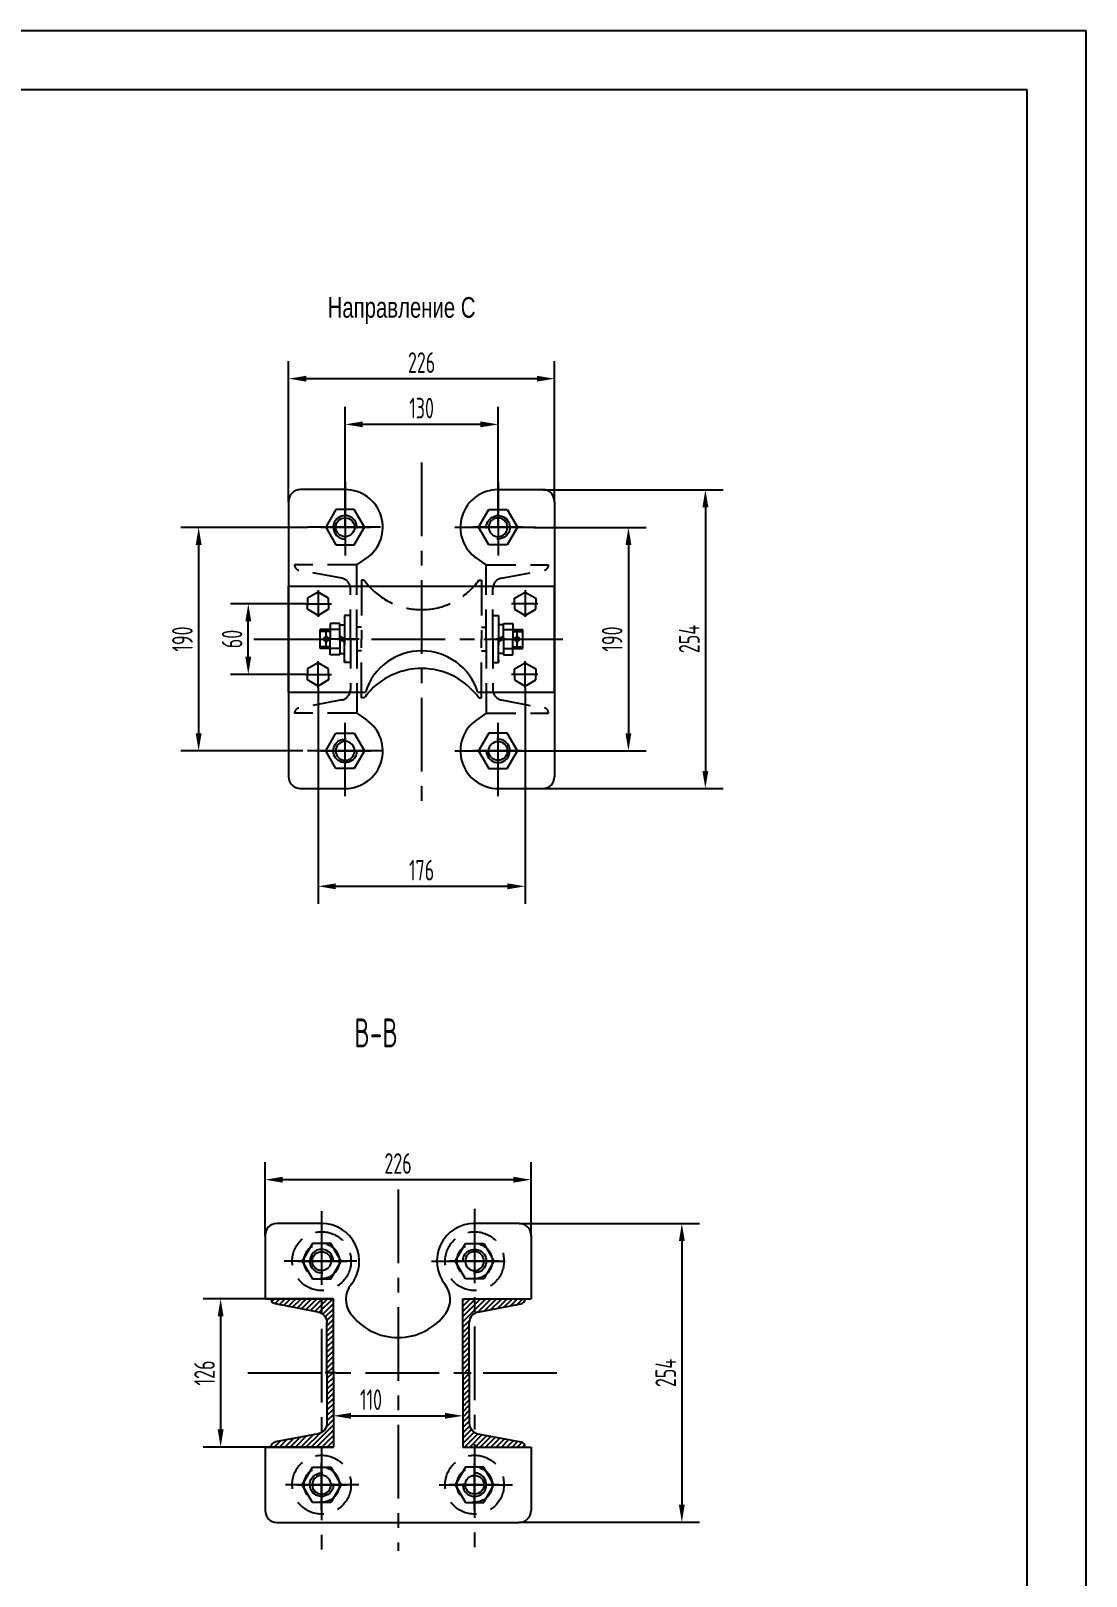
# Model space of a CAD drawing. Header units: millimetres. Extents: x 0 to 2970, y 0 to 2100.
# Drawn here: x 2073 to 2970, y 787 to 2100 of the extents above; entities that cross this region are included whole.
import ezdxf
from ezdxf.enums import TextEntityAlignment as Align

# ---------------------------------------------------------------- set-up
doc = ezdxf.new("R2010")
doc.units = ezdxf.units.MM
doc.header["$LTSCALE"] = 50
doc.linetypes.add('F', pattern=[0.75, 0.5, -0.25])
doc.linetypes.add('G', pattern=[2, 1.25, -0.25, 0.25, -0.25])
for name, color, linetype in [('01', 7, 'Continuous'), ('02', 1, 'Continuous'), ('04', 2, 'F'), ('05', 4, 'G'), ('08', 1, 'Continuous'), ('11', 3, 'Continuous')]:
    doc.layers.add(name, color=color, linetype=linetype)
doc.styles.get("Standard").update_dxf_attribs({"font": 'isocp', "width": 0.707, "bigfont": 'intecad.shx'})
doc.dimstyles.new('INTE', dxfattribs={"dimscale": 5, "dimtxt": 3.5, "dimasz": 3, "dimexe": 3, "dimexo": 0, "dimgap": 1, "dimtad": 1, "dimdec": 1, "dimdsep": 46, "dimtxsty": 'Standard', "dimcen": 0, "dimclrd": 1, "dimclre": 1, "dimclrt": 3, "dimaunit": 1, "dimadec": 0, "dimazin": 0, "dimtfac": 1, "dimtdec": 1, "dimtmove": 0, "dimatfit": 0, "dimfxl": 3, "dimarcsym": 0})

# ---------------------------------------------------------------- blocks, each defined once
blk = doc.blocks.new('*D19')
at = {"layer": '08', "color": 1, "lineweight": -2}
for p, q in [((2488.2, 1086.7), (2641.4, 1086.7)), ((2626.4, 1071.7), (2626.4, 847.8)), ((2488.2, 832.8), (2641.4, 832.8))]:
    blk.add_line(p, q, dxfattribs=at)
at = {"layer": '08', "color": 1}
for points in [[(2623.9, 1071.7), (2628.9, 1071.7), (2626.4, 1086.7)], [(2623.9, 847.8), (2628.9, 847.8), (2626.4, 832.8)]]:
    blk.add_solid(points, dxfattribs=at)
at = {"layer": 'Defpoints', "color": 0}
for p in [(2488.2, 1086.7), (2488.2, 832.8), (2626.4, 832.8)]:
    blk.add_point(p, dxfattribs=at)
at = {"layer": '08', "color": 3, "insert": (2612.7, 959.7), "char_height": 17.5, "attachment_point": 5, "rotation": 90}
blk.add_mtext('254', dxfattribs=at)
blk = doc.blocks.new('*D20')
at = {"layer": '08', "color": 1, "lineweight": -2}
for p, q in [((2272.2, 1076), (2272.2, 1138.9)), ((2498.2, 1076), (2498.2, 1138.9)), ((2483.2, 1123.9), (2287.2, 1123.9))]:
    blk.add_line(p, q, dxfattribs=at)
at = {"layer": '08', "color": 1}
for points in [[(2287.2, 1126.4), (2287.2, 1121.4), (2272.2, 1123.9)], [(2483.2, 1126.4), (2483.2, 1121.4), (2498.2, 1123.9)]]:
    blk.add_solid(points, dxfattribs=at)
at = {"layer": 'Defpoints', "color": 0}
for p in [(2272.2, 1123.9), (2272.2, 1076), (2498.2, 1076)]:
    blk.add_point(p, dxfattribs=at)
at = {"layer": '08', "color": 3, "insert": (2385.2, 1137.7), "char_height": 17.5, "attachment_point": 5}
blk.add_mtext('226', dxfattribs=at)
blk = doc.blocks.new('*U3')
at = {"layer": '01'}
for p, q in [((0, 63), (53, 63)), ((0, 0), (0, 63)), ((12.8, 51.7), (49.3, 58.6)), ((5.5, 0), (5.5, 42.8)), ((0, 0), (0, -63)), ((5.5, 0), (5.5, -42.8)), ((12.8, -51.7), (49.3, -58.6)), ((0, -63), (53, -63))]:
    blk.add_line(p, q, dxfattribs=at)
for centre, radius, start, end in [((48.5, 63), 4.5, 280.7056, 0), ((14.5, 42.8), 9, 100.7056, 180), ((14.5, -42.8), 9, 180, 259.2944), ((48.5, -63), 4.5, 0, 79.2944)]:
    blk.add_arc(centre, radius, start, end, dxfattribs=at)
at = {"layer": '05'}
blk.add_line((-2.1, 0), (7.1, 0), dxfattribs=at)
blk = doc.blocks.new('*D21')
at = {"layer": '08', "color": 1, "lineweight": -2}
for p, q in [((2277.2, 1022.7), (2219.4, 1022.7)), ((2234.4, 1007.7), (2234.4, 911.7)), ((2277.2, 896.7), (2219.4, 896.7))]:
    blk.add_line(p, q, dxfattribs=at)
at = {"layer": '08', "color": 1}
for points in [[(2231.9, 1007.7), (2236.9, 1007.7), (2234.4, 1022.7)], [(2231.9, 911.7), (2236.9, 911.7), (2234.4, 896.7)]]:
    blk.add_solid(points, dxfattribs=at)
at = {"layer": 'Defpoints', "color": 0}
for p in [(2277.2, 1022.7), (2234.4, 896.7), (2277.2, 896.7)]:
    blk.add_point(p, dxfattribs=at)
at = {"layer": '08', "color": 3, "insert": (2220.7, 959.7), "char_height": 17.5, "attachment_point": 5, "rotation": 90}
blk.add_mtext('126', dxfattribs=at)
blk = doc.blocks.new('*U25')
at = {"layer": '01'}
for p, q in [((0, 16.5), (-15, 7.8)), ((15, 7.8), (0, 16.5)), ((-15, 7.8), (-15, -7.8)), ((15, -7.8), (15, 7.8)), ((-15, -7.8), (0, -16.5)), ((0, -16.5), (15, -7.8))]:
    blk.add_line(p, q, dxfattribs=at)
blk.add_circle((0, 0), 8, dxfattribs=at)
at = {"layer": '02'}
blk.add_arc((0, 0), 10, 264.2551, 185.7395, dxfattribs=at)
at = {"layer": '05'}
for p, q in [((0, 20.5), (0, -21.5)), ((21.6, 0), (-18.6, 0))]:
    blk.add_line(p, q, dxfattribs=at)
blk = doc.blocks.new('*D26')
at = {"layer": '08', "color": 1, "lineweight": -2}
for p, q in [((2500.6, 1678.2), (2596, 1678.2)), ((2581, 1663.2), (2581, 1503.3)), ((2502.8, 1488.3), (2596, 1488.3))]:
    blk.add_line(p, q, dxfattribs=at)
at = {"layer": '08', "color": 1}
for points in [[(2578.5, 1663.2), (2583.5, 1663.2), (2581, 1678.2)], [(2578.5, 1503.3), (2583.5, 1503.3), (2581, 1488.3)]]:
    blk.add_solid(points, dxfattribs=at)
at = {"layer": 'Defpoints', "color": 0}
for p in [(2500.6, 1678.2), (2502.8, 1488.3), (2581, 1488.3)]:
    blk.add_point(p, dxfattribs=at)
at = {"layer": '08', "color": 3, "insert": (2567.2, 1583.3), "char_height": 17.5, "attachment_point": 5, "rotation": 90}
blk.add_mtext('190', dxfattribs=at)
blk = doc.blocks.new('*D27')
at = {"layer": '08', "color": 1, "lineweight": -2}
for p, q in [((2508.2, 1710.2), (2661.4, 1710.2)), ((2646.4, 1695.2), (2646.4, 1471.3)), ((2508.2, 1456.3), (2661.4, 1456.3))]:
    blk.add_line(p, q, dxfattribs=at)
at = {"layer": '08', "color": 1}
for points in [[(2643.9, 1695.2), (2648.9, 1695.2), (2646.4, 1710.2)], [(2643.9, 1471.3), (2648.9, 1471.3), (2646.4, 1456.3)]]:
    blk.add_solid(points, dxfattribs=at)
at = {"layer": 'Defpoints', "color": 0}
for p in [(2508.2, 1710.2), (2508.2, 1456.3), (2646.4, 1456.3)]:
    blk.add_point(p, dxfattribs=at)
at = {"layer": '08', "color": 3, "insert": (2632.7, 1583.3), "char_height": 17.5, "attachment_point": 5, "rotation": 90}
blk.add_mtext('254', dxfattribs=at)
blk = doc.blocks.new('*D28')
at = {"layer": '08', "color": 1, "lineweight": -2}
for p, q in [((2340.2, 1678.2), (2340.2, 1780.7)), ((2470.2, 1678.2), (2470.2, 1780.7)), ((2455.2, 1765.7), (2355.2, 1765.7))]:
    blk.add_line(p, q, dxfattribs=at)
at = {"layer": '08', "color": 1}
for points in [[(2355.2, 1768.2), (2355.2, 1763.2), (2340.2, 1765.7)], [(2455.2, 1768.2), (2455.2, 1763.2), (2470.2, 1765.7)]]:
    blk.add_solid(points, dxfattribs=at)
at = {"layer": 'Defpoints', "color": 0}
for p in [(2340.2, 1765.7), (2340.2, 1678.2), (2470.2, 1678.2)]:
    blk.add_point(p, dxfattribs=at)
at = {"layer": '08', "color": 3, "insert": (2405.2, 1779.5), "char_height": 17.5, "attachment_point": 5}
blk.add_mtext('130', dxfattribs=at)
blk = doc.blocks.new('*D29')
at = {"layer": '08', "color": 1, "lineweight": -2}
for p, q in [((2292.2, 1699.5), (2292.2, 1819.5)), ((2518.2, 1699.5), (2518.2, 1819.5)), ((2503.2, 1804.5), (2307.2, 1804.5))]:
    blk.add_line(p, q, dxfattribs=at)
at = {"layer": '08', "color": 1}
for points in [[(2307.2, 1807), (2307.2, 1802), (2292.2, 1804.5)], [(2503.2, 1807), (2503.2, 1802), (2518.2, 1804.5)]]:
    blk.add_solid(points, dxfattribs=at)
at = {"layer": 'Defpoints', "color": 0}
for p in [(2292.2, 1804.5), (2292.2, 1699.5), (2518.2, 1699.5)]:
    blk.add_point(p, dxfattribs=at)
at = {"layer": '08', "color": 3, "insert": (2405.2, 1818.2), "char_height": 17.5, "attachment_point": 5}
blk.add_mtext('226', dxfattribs=at)
blk = doc.blocks.new('*D30')
at = {"layer": '08', "color": 1, "lineweight": -2}
for p, q in [((2308.2, 1678.2), (2200.7, 1678.2)), ((2215.7, 1663.2), (2215.7, 1503.3)), ((2304.3, 1488.3), (2200.7, 1488.3))]:
    blk.add_line(p, q, dxfattribs=at)
at = {"layer": '08', "color": 1}
for points in [[(2213.2, 1663.2), (2218.2, 1663.2), (2215.7, 1678.2)], [(2213.2, 1503.3), (2218.2, 1503.3), (2215.7, 1488.3)]]:
    blk.add_solid(points, dxfattribs=at)
at = {"layer": 'Defpoints', "color": 0}
for p in [(2308.2, 1678.2), (2215.7, 1488.3), (2304.3, 1488.3)]:
    blk.add_point(p, dxfattribs=at)
at = {"layer": '08', "color": 3, "insert": (2201.9, 1583.3), "char_height": 17.5, "attachment_point": 5, "rotation": 90}
blk.add_mtext('190', dxfattribs=at)
blk = doc.blocks.new('*U1')
at = {"layer": '01'}
for p, q in [((0, 9.9), (-9, 4.7)), ((-9, 4.7), (-9, 0)), ((-9, -4.7), (-9, 0)), ((9, 4.7), (0, 9.9)), ((9, 0), (9, 4.7)), ((9, 0), (9, -4.7)), ((0, -9.9), (-9, -4.7)), ((9, -4.7), (0, -9.9))]:
    blk.add_line(p, q, dxfattribs=at)
at = {"layer": '05'}
for p, q in [((-10.7, 0), (11.5, 0)), ((0, 11.5), (0, -11.1))]:
    blk.add_line(p, q, dxfattribs=at)
blk = doc.blocks.new('*D51')
at = {"layer": '08', "color": 1, "lineweight": -2}
for p, q in [((2330.2, 947.1), (2330.2, 908.3)), ((2440.2, 952.3), (2440.2, 908.3)), ((2345.2, 923.3), (2425.2, 923.3))]:
    blk.add_line(p, q, dxfattribs=at)
at = {"layer": '08', "color": 1}
for points in [[(2345.2, 925.8), (2345.2, 920.8), (2330.2, 923.3)], [(2425.2, 925.8), (2425.2, 920.8), (2440.2, 923.3)]]:
    blk.add_solid(points, dxfattribs=at)
at = {"layer": 'Defpoints', "color": 0}
for p in [(2330.2, 947.1), (2440.2, 952.3), (2440.2, 923.3)]:
    blk.add_point(p, dxfattribs=at)
at = {"layer": '08', "color": 3, "insert": (2362.2, 937), "char_height": 17.5, "attachment_point": 5}
blk.add_mtext('110', dxfattribs=at)
blk = doc.blocks.new('*D64')
at = {"layer": '08', "color": 1, "lineweight": -2}
for p, q in [((2317.2, 1541.8), (2317.2, 1358.2)), ((2493.2, 1541.8), (2493.2, 1358.2)), ((2332.2, 1373.2), (2478.2, 1373.2))]:
    blk.add_line(p, q, dxfattribs=at)
at = {"layer": '08', "color": 1}
for points in [[(2332.2, 1375.7), (2332.2, 1370.7), (2317.2, 1373.2)], [(2478.2, 1375.7), (2478.2, 1370.7), (2493.2, 1373.2)]]:
    blk.add_solid(points, dxfattribs=at)
at = {"layer": 'Defpoints', "color": 0}
for p in [(2317.2, 1541.8), (2493.2, 1541.8), (2493.2, 1373.2)]:
    blk.add_point(p, dxfattribs=at)
at = {"layer": '08', "color": 3, "insert": (2405.2, 1386.9), "char_height": 17.5, "attachment_point": 5}
blk.add_mtext('176', dxfattribs=at)
blk = doc.blocks.new('*D65')
at = {"layer": '08', "color": 1, "lineweight": -2}
for p, q in [((2306.5, 1613.3), (2242.9, 1613.3)), ((2257.9, 1568.3), (2257.9, 1598.3)), ((2306.5, 1553.3), (2242.9, 1553.3))]:
    blk.add_line(p, q, dxfattribs=at)
at = {"layer": '08', "color": 1}
for points in [[(2255.4, 1598.3), (2260.4, 1598.3), (2257.9, 1613.3)], [(2255.4, 1568.3), (2260.4, 1568.3), (2257.9, 1553.3)]]:
    blk.add_solid(points, dxfattribs=at)
at = {"layer": 'Defpoints', "color": 0}
for p in [(2257.9, 1613.3), (2306.5, 1613.3), (2306.5, 1553.3)]:
    blk.add_point(p, dxfattribs=at)
at = {"layer": '08', "color": 3, "insert": (2244.1, 1583.3), "char_height": 17.5, "attachment_point": 5, "rotation": 90}
blk.add_mtext('60', dxfattribs=at)
blk = doc.blocks.new('*U69')
at = {"layer": '01'}
for points in [[(584, 410), (25, 410)], [(584, 10), (584, 410)]]:
    blk.add_lwpolyline(points, dxfattribs=at)
at = {"layer": '02'}
for points in [[(594, 420), (0, 420)], [(594, 0), (594, 420)]]:
    blk.add_lwpolyline(points, dxfattribs=at)

msp = doc.modelspace()

# ---------------------------------------------------------------- hatches: boundary and pattern name
at = {"layer": '02', "linetype": 'Continuous'}
h = msp.add_hatch(dxfattribs=at)
h.set_pattern_fill('ANSI31', color=1, style=0)
h.set_pattern_definition([(45, (-823.6993, 127.9156), (-2.245064, 2.245064), [])])
h.paths.add_polyline_path([(2330.22, 1022.75), (2277.22, 1022.75, 0.3604873), (2280.89, 1018.33), (2317.4, 1011.43, -0.3604873), (2324.72, 1002.58), (2324.72, 959.75), (2330.22, 959.75)])
h.paths.add_polyline_path([(2324.72, 916.92, -0.3604873), (2317.4, 908.07), (2280.89, 901.17, 0.3604873), (2277.22, 896.75), (2330.22, 896.75), (2330.22, 959.75), (2324.72, 959.75)])
h.paths.add_polyline_path([(2440.22, 896.75), (2493.22, 896.75, 0.3604873), (2489.56, 901.17), (2453.05, 908.07, -0.3604873), (2445.72, 916.92), (2445.72, 959.75), (2440.22, 959.75)])
h.paths.add_polyline_path([(2453.05, 1011.43), (2489.56, 1018.33, 0.3604873), (2493.22, 1022.75), (2440.22, 1022.75), (2440.22, 959.75), (2445.72, 959.75), (2445.72, 1002.58, -0.3604873)])

# ---------------------------------------------------------------- linework, layer by layer
at = {"layer": '01', "color": 7, "linetype": 'Continuous'}
for p, q in [((2340.19, 1710.23), (2302.19, 1710.23)), ((2470.19, 1710.23), (2508.19, 1710.23)), ((2292.19, 1700.23), (2292.19, 1466.28)), ((2518.19, 1700.23), (2518.19, 1466.28)), ((2292.19, 1538.26), (2292.19, 1628.26)), ((2292.19, 1628.26), (2518.19, 1628.26)), ((2354.19, 1633.26), (2354.19, 1628.26)), ((2356.46, 1633.26), (2354.19, 1633.26)), ((2453.93, 1633.26), (2456.19, 1633.26)), ((2456.19, 1633.26), (2456.19, 1628.26)), ((2518.19, 1538.26), (2518.19, 1628.26)), ((2292.19, 1538.26), (2357.49, 1538.26)), ((2354.19, 1533.26), (2354.19, 1538.26)), ((2452.89, 1538.26), (2518.19, 1538.26)), ((2456.19, 1533.26), (2456.19, 1538.26)), ((2356.46, 1533.26), (2354.19, 1533.26)), ((2453.93, 1533.26), (2456.19, 1533.26)), ((2302.19, 1456.28), (2340.19, 1456.28)), ((2470.19, 1456.28), (2508.19, 1456.28)), ((2272.22, 1076.73), (2272.22, 1022.75)), ((2320.22, 1086.73), (2282.22, 1086.73)), ((2488.22, 1086.73), (2450.22, 1086.73)), ((2498.22, 1076.73), (2498.22, 1022.75)), ((2272.22, 1022.75), (2330.22, 1022.75)), ((2440.22, 1022.75), (2498.22, 1022.75)), ((2272.22, 896.75), (2330.22, 896.75)), ((2272.22, 896.75), (2272.22, 842.77)), ((2440.22, 896.75), (2498.22, 896.75)), ((2498.22, 896.75), (2498.22, 842.77)), ((2282.22, 832.77), (2488.22, 832.77))]:
    msp.add_line(p, q, dxfattribs=at)
at = {"layer": '01'}
for p, q in [((2350.19, 1646.26), (2358.36, 1651.89)), ((2350.19, 1628.26), (2350.19, 1646.26)), ((2460.19, 1646.26), (2452.02, 1651.89)), ((2460.19, 1628.26), (2460.19, 1646.26)), ((2350.19, 1538.26), (2350.19, 1520.26)), ((2460.19, 1538.26), (2460.19, 1520.26)), ((2350.19, 1520.26), (2358.36, 1514.62)), ((2460.19, 1520.26), (2452.02, 1514.62))]:
    msp.add_line(p, q, dxfattribs=at)
at = {"layer": '01', "color": 7, "linetype": 'Continuous'}
for centre, radius, start, end in [((2302.19, 1700.23), 10, 90, 180), ((2508.19, 1700.23), 10, 0, 90), ((2405.19, 1668.26), 60, 215.68533, 221.81031), ((2405.19, 1668.26), 60, 318.18969, 324.31467), ((2405.19, 1523.26), 50, 17.4576, 162.5424), ((2302.19, 1466.28), 10, 180, 270), ((2508.19, 1466.28), 10, 270, 0), ((2282.22, 1076.73), 10, 90, 180), ((2488.22, 1076.73), 10, 0, 90), ((2385.22, 1039.75), 50, 215.65078, 324.34922), ((2282.22, 842.77), 10, 180, 270), ((2488.22, 842.77), 10, 270, 0)]:
    msp.add_arc(centre, radius, start, end, dxfattribs=at)
at = {"layer": '01'}
for centre, radius, start, end in [((2340.19, 1678.23), 32, 304.60029, 90), ((2470.19, 1678.23), 32, 90, 235.39971), ((2405.19, 1498.26), 60, 90, 135.69602), ((2405.19, 1498.26), 60, 35.68533, 90), ((2405.19, 1498.26), 60, 138.18969, 144.31467), ((2405.19, 1498.26), 60, 135.69602, 138.18969), ((2340.19, 1488.28), 32, 270, 55.39971), ((2470.19, 1488.28), 32, 124.60029, 270), ((2320.22, 1054.73), 32, 321.37069, 90), ((2450.22, 1054.73), 32, 90, 218.62931), ((2360.85, 1022.26), 20, 141.37069, 215.65078), ((2409.6, 1022.26), 20, 324.34922, 38.62931)]:
    msp.add_arc(centre, radius, start, end, dxfattribs=at)
at = {"layer": '04', "color": 2, "linetype": 'F'}
for p, q in [((2350.19, 1646.26), (2297.19, 1646.26)), ((2337.36, 1634.93), (2300.86, 1641.83)), ((2460.19, 1646.26), (2513.19, 1646.26)), ((2473.02, 1634.93), (2509.53, 1641.83)), ((2350.19, 1583.26), (2350.19, 1628.26)), ((2354.19, 1628.26), (2354.19, 1583.26)), ((2456.19, 1628.26), (2456.19, 1583.26)), ((2460.19, 1583.26), (2460.19, 1628.26)), ((2344.69, 1583.26), (2344.69, 1626.09)), ((2465.69, 1583.26), (2465.69, 1626.09)), ((2344.69, 1603.26), (2339.69, 1603.26)), ((2339.69, 1603.26), (2339.69, 1563.26)), ((2344.69, 1593.26), (2344.69, 1603.26)), ((2465.69, 1603.26), (2470.69, 1603.26)), ((2465.69, 1593.26), (2465.69, 1603.26)), ((2470.69, 1603.26), (2470.69, 1563.26)), ((2327.59, 1591.26), (2319.09, 1591.26)), ((2319.09, 1575.26), (2319.09, 1591.26)), ((2327.59, 1589.76), (2319.09, 1589.76)), ((2324.09, 1575.26), (2324.09, 1591.26)), ((2327.59, 1596.63), (2327.59, 1583.26)), ((2335.59, 1596.63), (2327.59, 1596.63)), ((2335.59, 1591.26), (2327.59, 1591.26)), ((2335.59, 1583.26), (2335.59, 1596.63)), ((2335.59, 1595.46), (2339.69, 1595.46)), ((2335.59, 1583.26), (2335.59, 1595.46)), ((2339.69, 1595.46), (2339.69, 1583.26)), ((2354.19, 1593.26), (2350.19, 1593.26)), ((2456.19, 1593.26), (2460.19, 1593.26)), ((2470.69, 1595.46), (2470.69, 1583.26)), ((2474.79, 1595.46), (2470.69, 1595.46)), ((2474.79, 1583.26), (2474.79, 1596.63)), ((2474.79, 1596.63), (2482.79, 1596.63)), ((2474.79, 1583.26), (2474.79, 1595.46)), ((2474.79, 1591.26), (2482.79, 1591.26)), ((2482.79, 1596.63), (2482.79, 1583.26)), ((2482.79, 1591.26), (2491.29, 1591.26)), ((2482.79, 1589.76), (2491.29, 1589.76)), ((2486.29, 1575.26), (2486.29, 1591.26)), ((2491.29, 1575.26), (2491.29, 1591.26)), ((2327.59, 1576.76), (2319.09, 1576.76)), ((2324.09, 1586.28), (2324.09, 1579.87)), ((2336.64, 1583.26), (2326.54, 1583.26)), ((2327.59, 1569.88), (2327.59, 1583.26)), ((2333.49, 1583.26), (2341.79, 1583.26)), ((2339.69, 1583.26), (2335.59, 1585.62)), ((2335.59, 1583.26), (2339.69, 1580.89)), ((2335.59, 1583.26), (2335.59, 1571.06)), ((2335.59, 1583.26), (2335.59, 1569.88)), ((2346.74, 1583.26), (2337.88, 1583.26)), ((2339.69, 1563.26), (2339.69, 1583.26)), ((2339.69, 1571.06), (2339.69, 1583.26)), ((2352.27, 1583.26), (2343.07, 1583.26)), ((2352.27, 1583.26), (2343.07, 1583.26)), ((2344.69, 1583.26), (2344.69, 1540.42)), ((2350.19, 1583.26), (2350.19, 1538.26)), ((2354.19, 1538.26), (2354.19, 1583.26)), ((2456.19, 1538.26), (2456.19, 1583.26)), ((2460.19, 1583.26), (2460.19, 1538.26)), ((2463.64, 1583.26), (2472.5, 1583.26)), ((2465.69, 1583.26), (2465.69, 1540.42)), ((2476.89, 1583.26), (2468.6, 1583.26)), ((2470.69, 1583.26), (2474.79, 1585.62)), ((2470.69, 1563.26), (2470.69, 1583.26)), ((2470.69, 1571.06), (2470.69, 1583.26)), ((2474.79, 1583.26), (2470.69, 1580.89)), ((2473.74, 1583.26), (2483.84, 1583.26)), ((2474.79, 1583.26), (2474.79, 1571.06)), ((2474.79, 1583.26), (2474.79, 1569.88)), ((2482.79, 1569.88), (2482.79, 1583.26)), ((2482.79, 1576.76), (2491.29, 1576.76)), ((2486.29, 1586.28), (2486.29, 1579.87)), ((2327.59, 1575.26), (2319.09, 1575.26)), ((2335.59, 1575.26), (2327.59, 1575.26)), ((2335.59, 1569.88), (2327.59, 1569.88)), ((2335.59, 1571.06), (2339.69, 1571.06)), ((2344.69, 1563.26), (2339.69, 1563.26)), ((2344.69, 1573.26), (2344.69, 1563.26)), ((2354.19, 1573.26), (2350.19, 1573.26)), ((2456.19, 1573.26), (2460.19, 1573.26)), ((2465.69, 1573.26), (2465.69, 1563.26)), ((2465.69, 1563.26), (2470.69, 1563.26)), ((2474.79, 1571.06), (2470.69, 1571.06)), ((2474.79, 1575.26), (2482.79, 1575.26)), ((2474.79, 1569.88), (2482.79, 1569.88)), ((2482.79, 1575.26), (2491.29, 1575.26)), ((2337.36, 1531.58), (2300.86, 1524.68)), ((2473.02, 1531.58), (2509.53, 1524.68)), ((2350.19, 1520.26), (2297.19, 1520.26)), ((2460.19, 1520.26), (2513.19, 1520.26))]:
    msp.add_line(p, q, dxfattribs=at)
for centre, radius in [((2324.09, 1583.26), 2), ((2486.29, 1583.26), 2), ((2320.22, 1054.73), 25), ((2450.22, 1054.73), 25), ((2320.22, 1054.73), 15), ((2450.22, 1054.73), 15), ((2320.22, 864.77), 25), ((2320.22, 864.77), 15), ((2450.22, 864.77), 25), ((2450.22, 864.77), 15)]:
    msp.add_circle(centre, radius, dxfattribs=at)
for centre, radius, start, end in [((2301.69, 1646.26), 4.5, 180, 259.29436), ((2508.69, 1646.26), 4.5, 280.70564, 0), ((2335.69, 1626.09), 9, 0, 79.29436), ((2405.19, 1668.26), 60, 221.81031, 270), ((2405.19, 1668.26), 60, 270, 318.18969), ((2474.69, 1626.09), 9, 100.70564, 180), ((2335.69, 1540.42), 9, 280.70564, 0), ((2474.69, 1540.42), 9, 180, 259.29436), ((2301.69, 1520.26), 4.5, 100.70564, 180), ((2508.69, 1520.26), 4.5, 0, 79.29436)]:
    msp.add_arc(centre, radius, start, end, dxfattribs=at)
at = {"layer": '05'}
for p, q in [((2405.19, 1733.26), (2405.19, 1443.06)), ((2340.19, 1716.83), (2340.19, 1648.33)), ((2470.19, 1716.83), (2470.19, 1648.33)), ((2370.15, 1678.23), (2308.23, 1678.23)), ((2433.58, 1678.23), (2508.21, 1678.23)), ((2440.24, 1678.23), (2502.15, 1678.23)), ((2262.73, 1583.26), (2536.24, 1583.26)), ((2458.12, 1583.26), (2467.31, 1583.26)), ((2340.19, 1449.69), (2340.19, 1518.18)), ((2470.19, 1449.69), (2470.19, 1518.18)), ((2371.91, 1488.28), (2304.25, 1488.28)), ((2370.15, 1488.28), (2308.23, 1488.28)), ((2433.58, 1488.28), (2508.21, 1488.28)), ((2440.02, 1488.28), (2502.82, 1488.28)), ((2440.24, 1488.28), (2502.15, 1488.28)), ((2385.22, 1115.55), (2385.22, 808.63)), ((2350.18, 1054.73), (2288.26, 1054.73)), ((2413.61, 1054.73), (2488.24, 1054.73)), ((2351.95, 864.77), (2284.28, 864.77)), ((2420.05, 864.77), (2482.85, 864.77))]:
    msp.add_line(p, q, dxfattribs=at)
at = {"layer": '05', "color": 4, "linetype": 'G'}
for p, q in [((2320.22, 1097.12), (2320.22, 809.04)), ((2450.22, 1099.21), (2450.22, 808.11)), ((2257.61, 959.75), (2522.65, 959.75))]:
    msp.add_line(p, q, dxfattribs=at)

# ---------------------------------------------------------------- block references
at = {"layer": '01', "xscale": -1}
msp.add_blockref('*U3', (2330.22, 959.75), dxfattribs=at)
at = {"layer": '01'}
msp.add_blockref('*U3', (2440.22, 959.75), dxfattribs=at)
at = {"layer": '02', "xscale": 5, "yscale": 5, "zscale": 5}
msp.add_blockref('*U69', (0, 0), dxfattribs=at)
at = {"layer": '05'}
for name, p, rotation in [('*U25', (2340.19, 1678.23), 90), ('*U1', (2493.19, 1553.26), 180), ('*U25', (2470.19, 1488.28), 270), ('*U25', (2320.22, 1054.73), 90), ('*U25', (2450.22, 864.77), 269.9999999999992)]:
    msp.add_blockref(name, p, dxfattribs=dict(at, rotation=rotation))
at = {"layer": '05', "xscale": -1}
for name, p, rotation in [('*U25', (2470.19, 1678.23), 270), ('*U1', (2317.19, 1553.26), 180), ('*U25', (2340.19, 1488.28), 90), ('*U25', (2450.22, 1054.73), 270), ('*U25', (2320.22, 864.77), 89.9999999999992)]:
    msp.add_blockref(name, p, dxfattribs=dict(at, rotation=rotation))
at = {"layer": '05'}
msp.add_blockref('*U1', (2317.19, 1613.26), dxfattribs=at)
at = {"layer": '05', "xscale": -1}
msp.add_blockref('*U1', (2493.19, 1613.26), dxfattribs=at)

# ---------------------------------------------------------------- texts
at = {"layer": '02', "insert": (2325.36, 1873.83), "char_height": 17.5, "attachment_point": 1}
msp.add_mtext('{\\fArial|b0|i0|c204|p34;\\C3;Направление С}', dxfattribs=at)
at = {"layer": '11', "width": 0.707}
msp.add_text('B-B', height=24.5, dxfattribs=at).set_placement((2347.94, 1229.07), align=Align.BOTTOM_LEFT)

# ---------------------------------------------------------------- dimensions: what is measured, and where the dimension line sits
at = {"layer": '08'}
for base, p1, p2, picture, middle in [((2292.19, 1804.46), (2518.19, 1699.48), (2292.19, 1699.48), '*D29', (2405.19, 1818.21)), ((2340.19, 1765.73), (2470.19, 1678.23), (2340.19, 1678.23), '*D28', (2405.19, 1779.48)), ((2493.19, 1373.18), (2317.19, 1541.76), (2493.19, 1541.76), '*D64', (2405.19, 1386.93)), ((2272.22, 1123.91), (2498.22, 1075.98), (2272.22, 1075.98), '*D20', (2385.22, 1137.66))]:
    dim = msp.add_linear_dim(base=base, p1=p1, p2=p2, dimstyle='INTE', dxfattribs=at)
    dim.commit()
    dim.dimension.update_dxf_attribs({"geometry": picture, "text_midpoint": middle})
for base, p1, p2, picture, middle in [((2646.4041, 1456.2782), (2508.191, 1710.2326), (2508.191, 1456.2782), '*D27', (2632.6524, 1583.2554)), ((2215.6816, 1488.2782), (2308.2322, 1678.2326), (2304.2521, 1488.2782), '*D30', (2201.9316, 1583.2554)), ((2580.969, 1488.2782), (2500.6055, 1678.2326), (2502.8167, 1488.2782), '*D26', (2567.219, 1583.2554)), ((2257.86, 1613.26), (2306.46, 1553.26), (2306.46, 1613.26), '*D65', (2244.11, 1583.26)), ((2626.44, 832.77), (2488.22, 1086.73), (2488.22, 832.77), '*D19', (2612.68, 959.75)), ((2234.42, 896.75), (2277.22, 1022.75), (2277.22, 896.75), '*D21', (2220.66, 959.75))]:
    dim = msp.add_linear_dim(base=base, p1=p1, p2=p2, angle=90, dimstyle='INTE', dxfattribs=at)
    dim.commit()
    dim.dimension.update_dxf_attribs({"geometry": picture, "text_midpoint": middle})
dim = msp.add_linear_dim(base=(2440.22, 923.27), p1=(2330.22, 947.14), p2=(2440.22, 952.3), dimstyle='INTE', dxfattribs=at)
dim.commit()
dim.dimension.update_dxf_attribs({"geometry": '*D51', "text_midpoint": (2362.18, 923.27), "dimtype": 160})

doc.saveas('drawing.dxf')
